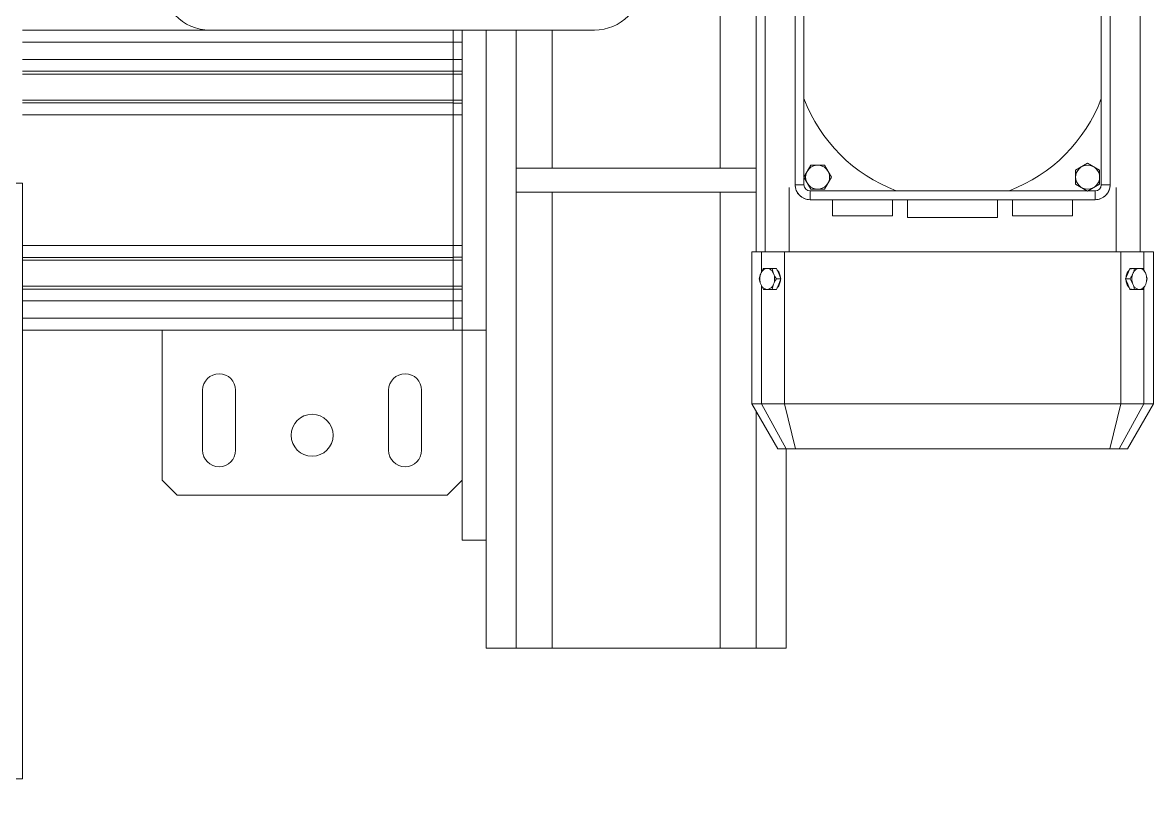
# Model space of a CAD drawing. Header units: millimetres. Extents: x 2179 to 48742, y 3478 to 161002.
# Drawn here: x 23944.9 to 24321.8, y 129810.8 to 130071.3 of the extents above; entities that cross this region are included whole.
import ezdxf

# ---------------------------------------------------------------- set-up
doc = ezdxf.new("R2010")
doc.units = ezdxf.units.MM
doc.layers.add('0-1', color=7, linetype='Continuous', lineweight=9)
doc.layers.add('2966-1_navrh dispozice stroju-HK_02_dwg-1', color=7, linetype='Continuous', lineweight=9, true_color=0x919191)

# ---------------------------------------------------------------- blocks, each defined once
blk = doc.blocks.new('2966-1_navrh dispozice stroju-HK_02_dwg_SE2996-903395-1NP _ stroje')
at = {"layer": '0-1', "flags": 128}
blk.add_lwpolyline([(8021.5, 40.25), (8029.5, 40.25), (8029.5, 120.25), (8021.5, 120.25)], close=True, dxfattribs=at)
blk = doc.blocks.new('2966-1_navrh dispozice stroju-HK_02_dwg_SE2986-903400-1NP _ stroje')
at = {"layer": '0-1'}
for p, q in [((8049.4, 120.25), (7843.5, 120.25)), ((8181.5, 120.25), (8102.44, 120.25))]:
    blk.add_line(p, q, dxfattribs=at)
blk = doc.blocks.new('2966-1_navrh dispozice stroju-HK_02_dwg_SE2987-903401-1NP _ stroje')
at = {"layer": '0-1'}
for p, q in [((8021.5, 108.25), (7815.55, 108.25)), ((8181.5, 108.25), (8029.5, 108.25))]:
    blk.add_line(p, q, dxfattribs=at)
blk = doc.blocks.new('2966-1_navrh dispozice stroju-HK_02_dwg_SE2988-903402-1NP _ stroje')
at = {"layer": '0-1'}
for p, q in [((8021.5, 52.25), (7975.5, 52.25)), ((8181.5, 52.25), (8029.5, 52.25))]:
    blk.add_line(p, q, dxfattribs=at)
blk = doc.blocks.new('2966-1_navrh dispozice stroju-HK_02_dwg_SE2989-903403-1NP _ stroje')
at = {"layer": '0-1'}
blk.add_line((8181.5, 40.25), (7975.5, 40.25), dxfattribs=at)
blk = doc.blocks.new('2966-1_navrh dispozice stroju-HK_02_dwg_SE2990-903404-1NP _ stroje')
at = {"layer": '0-1'}
blk.add_line((8181.5, 30.25), (8145.5, 30.25), dxfattribs=at)
blk = doc.blocks.new('2966-1_navrh dispozice stroju-HK_02_dwg_SE2991-903405-1NP _ stroje')
at = {"layer": '0-1'}
blk.add_line((8181.5, 130.25), (8115, 130.25), dxfattribs=at)
blk = doc.blocks.new('2966-1_navrh dispozice stroju-HK_02_dwg_SE2985-903406-1NP _ stroje')
at = {"layer": '0-1', "flags": 128}
blk.add_lwpolyline([(8181.5, 30.25), (8181.5, 40.25), (8181.5, 52.25), (8181.5, 108.25), (8181.5, 120.25), (8181.5, 130.25)], dxfattribs=at)
for name in ['2966-1_navrh dispozice stroju-HK_02_dwg_SE2991-903405-1NP _ stroje', '2966-1_navrh dispozice stroju-HK_02_dwg_SE2986-903400-1NP _ stroje', '2966-1_navrh dispozice stroju-HK_02_dwg_SE2987-903401-1NP _ stroje', '2966-1_navrh dispozice stroju-HK_02_dwg_SE2988-903402-1NP _ stroje', '2966-1_navrh dispozice stroju-HK_02_dwg_SE2989-903403-1NP _ stroje', '2966-1_navrh dispozice stroju-HK_02_dwg_SE2990-903404-1NP _ stroje']:
    blk.add_blockref(name, (0, 0))
blk = doc.blocks.new('2966-1_navrh dispozice stroju-HK_02_dwg_SE2953-903432-1NP _ stroje')
at = {"layer": '0-1', "flags": 128}
blk.add_lwpolyline([(8075.5, 30.25), (8075.5, 22.25), (8145.5, 22.25), (8145.5, 30.25), (8075.5, 30.25), (7975.5, 30.25)], dxfattribs=at)
blk = doc.blocks.new('2966-1_navrh dispozice stroju-HK_02_dwg_SE2742-903522-1NP _ stroje')
at = {"layer": '0-1'}
for p, q in [((7531.42, 74.25), (7533.5, 74.25)), ((7957.5, 74.25), (7959.58, 74.25)), ((7515.5, -61.83), (7515.5, 66.33)), ((7523.5, 64.25), (7523.5, 66.33)), ((7967.5, 66.33), (7967.5, 64.25)), ((7975.5, 66.33), (7975.5, 22.25))]:
    blk.add_line(p, q, dxfattribs=at)
at = {"layer": '0-1', "flags": 128}
for points in [[(7531.42, 82.25), (7555.5, 82.25), (7555.5, 74.25)], [(7959.58, 82.25), (7935.5, 82.25), (7935.5, 74.25)]]:
    blk.add_lwpolyline(points, dxfattribs=at)
at = {"layer": '0-1'}
for centre, radius, start, end in [((7531.42, 66.33), 15.92, 90, 180), ((7959.58, 66.33), 15.92, 0, 90), ((7531.42, 66.33), 7.92, 90, 180), ((7959.58, 66.33), 7.92, 0, 90), ((7531.42, -61.83), 15.92, 180, 226.6912), ((7959.58, -61.83), 15.92, 313.3088, 360)]:
    blk.add_arc(centre, radius, start, end, dxfattribs=at)
blk = doc.blocks.new('2966-1_navrh dispozice stroju-HK_02_dwg_SE2714-903548-1NP _ stroje')
at = {"layer": '0-1'}
for p, q in [((7926.5, 131.25), (7931.11, 131.25)), ((8027.89, 131.25), (8049.4, 131.25))]:
    blk.add_line(p, q, dxfattribs=at)
blk = doc.blocks.new('2966-1_navrh dispozice stroju-HK_02_dwg_SE2715-903549-1NP _ stroje')
at = {"layer": '0-1'}
for p, q in [((7926.5, 240.25), (7931.11, 240.25)), ((8027.89, 240.25), (8049.4, 240.25))]:
    blk.add_line(p, q, dxfattribs=at)
blk = doc.blocks.new('2966-1_navrh dispozice stroju-HK_02_dwg_SE2716-903550-1NP _ stroje')
at = {"layer": '0-1'}
for p, q in [((7926.5, 235.39), (7926.5, 240.25)), ((7926.5, 131.25), (7926.5, 136.12))]:
    blk.add_line(p, q, dxfattribs=at)
blk = doc.blocks.new('2966-1_navrh dispozice stroju-HK_02_dwg_SE2713-903551-1NP _ stroje')
at = {"layer": '0-1', "flags": 128}
for points in [[(7926.5, 240.25), (7926.5, 248.25), (8049.4, 248.25)], [(7926.5, 131.25), (7926.5, 123.25), (8049.4, 123.25)]]:
    blk.add_lwpolyline(points, dxfattribs=at)
for name in ['2966-1_navrh dispozice stroju-HK_02_dwg_SE2715-903549-1NP _ stroje', '2966-1_navrh dispozice stroju-HK_02_dwg_SE2716-903550-1NP _ stroje', '2966-1_navrh dispozice stroju-HK_02_dwg_SE2714-903548-1NP _ stroje']:
    blk.add_blockref(name, (0, 0))
blk = doc.blocks.new('2966-1_navrh dispozice stroju-HK_02_dwg_SE2712-903552-1NP _ stroje')
at = {"layer": '0-1'}
for p, q in [((7932, 238.25), (8027, 238.25)), ((7927, 138.25), (7927, 233.25)), ((8032, 233.25), (8032, 138.25)), ((8027, 133.25), (7932, 133.25))]:
    blk.add_line(p, q, dxfattribs=at)
at = {"layer": '0-1', "flags": 128}
for points in [[(8032, 225.75), (8037.4, 225.75), (8037.4, 205.75), (8032, 205.75)], [(8032, 200.75), (8037.9, 200.75), (8037.9, 170.75), (8032, 170.75)], [(8032, 165.75), (8037.4, 165.75), (8037.4, 145.75), (8032, 145.75)]]:
    blk.add_lwpolyline(points, dxfattribs=at)
at = {"layer": '0-1'}
for centre, start, end in [((7932, 233.25), 89.9984, 180.0016), ((8027, 233.25), 359.9984, 90.0016), ((7932, 138.25), 179.9984, 270.0016), ((8027, 138.25), 269.9984, 0.0016)]:
    blk.add_arc(centre, 5, start, end, dxfattribs=at)
blk = doc.blocks.new('2966-1_navrh dispozice stroju-HK_02_dwg_SE2708-903553-1NP _ stroje')
at = {"layer": '0-1'}
for p, q in [((7929.95, 140.88), (7929.95, 166.94)), ((7929.95, 138.25), (7929.95, 140.63))]:
    blk.add_line(p, q, dxfattribs=at)
blk = doc.blocks.new('2966-1_navrh dispozice stroju-HK_02_dwg_SE2709-903554-1NP _ stroje')
at = {"layer": '0-1'}
for p, q in [((7932, 235.3), (7934.38, 235.3)), ((7934.62, 235.3), (7960.69, 235.3))]:
    blk.add_line(p, q, dxfattribs=at)
blk = doc.blocks.new('2966-1_navrh dispozice stroju-HK_02_dwg_SE2710-903555-1NP _ stroje')
at = {"layer": '0-1'}
for p, q in [((8029.05, 233.25), (8029.05, 230.88)), ((8029.05, 230.63), (8029.05, 204.56))]:
    blk.add_line(p, q, dxfattribs=at)
blk = doc.blocks.new('2966-1_navrh dispozice stroju-HK_02_dwg_SE2711-903556-1NP _ stroje')
at = {"layer": '0-1'}
for p, q in [((8024.38, 136.2), (7998.31, 136.2)), ((8027, 136.2), (8024.62, 136.2))]:
    blk.add_line(p, q, dxfattribs=at)
blk = doc.blocks.new('2966-1_navrh dispozice stroju-HK_02_dwg_SE2707-903557-1NP _ stroje')
at = {"layer": '0-1', "flags": 128}
for points in [[(7960.69, 235.3), (7998.31, 235.3), (8027, 235.3), (8027, 238.25), (7932, 238.25), (7932, 235.3)], [(7929.95, 166.94), (7929.95, 204.56), (7929.95, 233.25), (7927, 233.25), (7927, 138.25), (7929.95, 138.25)], [(8029.05, 204.56), (8029.05, 166.94), (8029.05, 138.25), (8032, 138.25), (8032, 233.25), (8029.05, 233.25)], [(7998.31, 136.2), (7960.69, 136.2), (7932, 136.2), (7932, 133.25), (8027, 133.25), (8027, 136.2)]]:
    blk.add_lwpolyline(points, dxfattribs=at)
for points in [[(7934.5, 235.37), (7938.5, 233.07), (7938.5, 230.75), (7938.5, 228.44), (7934.5, 226.13), (7930.5, 228.44), (7930.5, 230.75), (7930.5, 233.07)], [(8029.12, 230.75), (8026.81, 226.75), (8024.5, 226.75), (8022.19, 226.75), (8019.88, 230.75), (8022.19, 234.75), (8024.5, 234.75), (8026.81, 234.75)], [(7929.88, 140.75), (7932.19, 144.75), (7934.5, 144.75), (7936.81, 144.75), (7939.12, 140.75), (7936.81, 136.75), (7934.5, 136.75), (7932.19, 136.75)], [(8024.5, 136.13), (8020.5, 138.44), (8020.5, 140.75), (8020.5, 143.07), (8024.5, 145.37), (8028.5, 143.07), (8028.5, 140.75), (8028.5, 138.44)]]:
    blk.add_lwpolyline(points, close=True, dxfattribs=at)
at = {"layer": '0-1'}
for centre, radius, start, end in [((7932, 233.25), 5, 90, 180), ((8027, 233.25), 5, 0, 90), ((7979.5, 185.75), 53, 110.7871, 159.2129), ((7932, 233.25), 2.05, 90, 180), ((7934.5, 230.75), 4, 0, 180), ((7979.5, 185.75), 53, 20.7871, 69.2129), ((8024.5, 230.75), 4, 90, 270), ((8024.5, 230.75), 4, 270, 90), ((8027, 233.25), 2.05, 0, 90), ((7934.5, 230.75), 4, 180, 0), ((7979.5, 185.75), 53, 200.7871, 249.2129), ((7979.5, 185.75), 53, 290.7871, 339.2129), ((7934.5, 140.75), 4, 90, 270), ((7934.5, 140.75), 4, 270, 90), ((8024.5, 140.75), 4, 0, 180), ((8024.5, 140.75), 4, 180, 360), ((7932, 138.25), 5, 180, 270), ((7932, 138.25), 2.05, 180, 270), ((8027, 138.25), 2.05, 270, 360), ((8027, 138.25), 5, 270, 360)]:
    blk.add_arc(centre, radius, start, end, dxfattribs=at)
for name in ['2966-1_navrh dispozice stroju-HK_02_dwg_SE2709-903554-1NP _ stroje', '2966-1_navrh dispozice stroju-HK_02_dwg_SE2710-903555-1NP _ stroje', '2966-1_navrh dispozice stroju-HK_02_dwg_SE2708-903553-1NP _ stroje', '2966-1_navrh dispozice stroju-HK_02_dwg_SE2711-903556-1NP _ stroje']:
    blk.add_blockref(name, (0, 0))
blk = doc.blocks.new('2966-1_navrh dispozice stroju-HK_02_dwg_SE2703-903558-1NP _ stroje')
at = {"layer": '0-1'}
for points, knots in [([(8055.51, 244.58), (8055.85, 244.23), (8056.7, 243.73), (8057.66, 243.54), (8058.14, 243.51)], [0, 0, 0, 0, 0.499817, 1, 1, 1, 1]), ([(8058.66, 243.51), (8059.15, 243.54), (8060.11, 243.73), (8060.95, 244.23), (8061.29, 244.58)], [0, 0, 0, 0, 0.500183, 1, 1, 1, 1])]:
    blk.add_open_spline(points, degree=3, knots=knots, dxfattribs=at)
blk = doc.blocks.new('2966-1_navrh dispozice stroju-HK_02_dwg_SE2704-903559-1NP _ stroje')
at = {"layer": '0-1'}
for points, knots in [([(8058.14, 128.38), (8057.66, 128.35), (8056.7, 128.16), (8055.85, 127.66), (8055.51, 127.31)], [0, 0, 0, 0, 0.500183, 1, 1, 1, 1]), ([(8061.29, 127.31), (8060.95, 127.66), (8060.11, 128.16), (8059.15, 128.35), (8058.66, 128.38)], [0, 0, 0, 0, 0.499817, 1, 1, 1, 1])]:
    blk.add_open_spline(points, degree=3, knots=knots, dxfattribs=at)
blk = doc.blocks.new('2966-1_navrh dispozice stroju-HK_02_dwg_SE2705-903560-1NP _ stroje')
at = {"layer": '0-1'}
for p, q in [((8049.4, 122), (8056.2, 122)), ((8060.62, 122), (8100, 122))]:
    blk.add_line(p, q, dxfattribs=at)
blk = doc.blocks.new('2966-1_navrh dispozice stroju-HK_02_dwg_SE2706-903561-1NP _ stroje')
at = {"layer": '0-1'}
for p, q in [((8049.4, 249.5), (8055.48, 249.5)), ((8061.34, 249.5), (8100, 249.5))]:
    blk.add_line(p, q, dxfattribs=at)
blk = doc.blocks.new('2966-1_navrh dispozice stroju-HK_02_dwg_SE2702-903562-1NP _ stroje')
at = {"layer": '0-1'}
for p, q in [((8100, 249.5), (8100, 252.66)), ((8058.4, 243.4), (8058.4, 244.88))]:
    blk.add_line(p, q, dxfattribs=at)
at = {"layer": '0-1', "flags": 128}
for points in [[(8115, 241.2), (8115, 244), (8100, 252.66), (8049.4, 252.66), (8049.4, 249.5), (8049.4, 241.83)], [(8115, 238.09), (8115, 241.2), (8100, 249.5), (8100, 241.83), (8049.4, 241.83), (8049.4, 129.67)], [(8061.9, 249.17), (8061.9, 247.96), (8061.9, 246.31), (8061.9, 244.83), (8060.15, 244.12), (8058.4, 243.4), (8056.65, 244.12), (8054.9, 244.83), (8054.9, 246.31), (8054.9, 247.96), (8054.9, 249.17)], [(8100, 118.85), (8049.4, 118.85), (8049.4, 122), (8049.4, 129.67), (8100, 129.67), (8100, 241.83), (8115, 238.09), (8115, 133.42)], [(8115, 130.3), (8115, 133.42), (8100, 129.67), (8100, 122)], [(8054.9, 122.72), (8054.9, 123.93), (8054.9, 125.58), (8054.9, 127.06), (8056.65, 127.77), (8058.4, 128.49), (8058.4, 127.01)], [(8058.4, 128.49), (8060.15, 127.77), (8061.9, 127.06), (8061.9, 125.58), (8061.9, 123.93), (8061.9, 122.72)]]:
    blk.add_lwpolyline(points, dxfattribs=at)
blk.add_lwpolyline([(8115, 127.51), (8115, 130.3), (8100, 122), (8100, 118.85)], close=True, dxfattribs=at)
at = {"layer": '0-1'}
for centre, radius, start, end in [((8060.8, 240.23), 10.71, 112.8096, 123.4448), ((8059.76, 242.44), 8.27, 99.4318, 112.0583), ((8057.05, 242.44), 8.27, 67.9417, 80.5682), ((8056, 240.23), 10.71, 56.5552, 67.1904), ((8056.71, 245.98), 1.81, 163.1136, 209.9078), ((8053.55, 238.15), 8.27, 67.9417, 80.5682), ((8052.5, 235.95), 10.71, 56.5552, 67.1904), ((8064.3, 235.95), 10.71, 112.8096, 123.4448), ((8063.26, 238.15), 8.27, 99.4318, 112.0583), ((8060.09, 245.98), 1.81, 330.0328, 16.9458), ((8053.55, 133.74), 8.27, 279.4318, 292.0583), ((8052.5, 135.94), 10.71, 292.8096, 303.4448), ((8064.3, 135.94), 10.71, 236.5552, 247.1904), ((8063.26, 133.74), 8.27, 247.9417, 260.5682), ((8060.8, 131.66), 10.71, 236.5552, 247.1904), ((8059.76, 129.45), 8.27, 247.9417, 260.5682), ((8057.05, 129.45), 8.27, 279.4318, 292.0583), ((8056, 131.66), 10.71, 292.8096, 303.4448)]:
    blk.add_arc(centre, radius, start, end, dxfattribs=at)
for points, knots in [([(8056.65, 250.1), (8056.35, 249.98), (8055.92, 249.74), (8055.44, 249.3), (8055.05, 248.77), (8054.9, 248.29), (8054.9, 247.96)], [0, 0, 0, 0, 0.333545, 0.500261, 0.66691, 1, 1, 1, 1]), ([(8061.9, 247.96), (8061.9, 248.29), (8061.76, 248.77), (8061.37, 249.3), (8060.89, 249.74), (8060.45, 249.98), (8060.15, 250.1)], [0, 0, 0, 0, 0.33309, 0.499739, 0.666455, 1, 1, 1, 1]), ([(8054.9, 247.96), (8054.9, 247.63), (8055.05, 247.15), (8055.44, 246.62), (8055.92, 246.18), (8056.35, 245.94), (8056.65, 245.81)], [0, 0, 0, 0, 0.33309, 0.499739, 0.666455, 1, 1, 1, 1]), ([(8060.15, 245.81), (8060.45, 245.94), (8060.89, 246.18), (8061.37, 246.62), (8061.76, 247.15), (8061.9, 247.63), (8061.9, 247.96)], [0, 0, 0, 0, 0.333545, 0.500261, 0.66691, 1, 1, 1, 1]), ([(8056.65, 126.07), (8056.35, 125.95), (8055.92, 125.71), (8055.44, 125.27), (8055.05, 124.74), (8054.9, 124.26), (8054.9, 123.93)], [0, 0, 0, 0, 0.333545, 0.500261, 0.66691, 1, 1, 1, 1]), ([(8061.9, 123.93), (8061.9, 124.26), (8061.76, 124.74), (8061.37, 125.27), (8060.89, 125.71), (8060.45, 125.95), (8060.15, 126.07)], [0, 0, 0, 0, 0.33309, 0.499739, 0.666455, 1, 1, 1, 1]), ([(8054.9, 123.93), (8054.9, 123.6), (8055.05, 123.12), (8055.44, 122.59), (8055.92, 122.15), (8056.35, 121.91), (8056.65, 121.79)], [0, 0, 0, 0, 0.33309, 0.499739, 0.666455, 1, 1, 1, 1]), ([(8060.15, 121.79), (8060.45, 121.91), (8060.89, 122.15), (8061.37, 122.59), (8061.76, 123.12), (8061.9, 123.6), (8061.9, 123.93)], [0, 0, 0, 0, 0.333545, 0.500261, 0.66691, 1, 1, 1, 1])]:
    blk.add_open_spline(points, degree=3, knots=knots, dxfattribs=at)
for points in [[(8060.15, 250.1), (8059.6, 250.33), (8058.4, 250.54), (8057.21, 250.33), (8056.65, 250.1)], [(8056.65, 245.81), (8057.21, 245.59), (8058.4, 245.38), (8059.6, 245.59), (8060.15, 245.81)], [(8060.15, 126.07), (8059.6, 126.3), (8058.4, 126.51), (8057.21, 126.3), (8056.65, 126.07)], [(8056.65, 121.79), (8057.21, 121.56), (8058.4, 121.35), (8059.6, 121.56), (8060.15, 121.79)]]:
    blk.add_open_spline(points, degree=3, dxfattribs=at)
for name in ['2966-1_navrh dispozice stroju-HK_02_dwg_SE2706-903561-1NP _ stroje', '2966-1_navrh dispozice stroju-HK_02_dwg_SE2703-903558-1NP _ stroje', '2966-1_navrh dispozice stroju-HK_02_dwg_SE2704-903559-1NP _ stroje', '2966-1_navrh dispozice stroju-HK_02_dwg_SE2705-903560-1NP _ stroje']:
    blk.add_blockref(name, (0, 0))
blk = doc.blocks.new('2966-1_navrh dispozice stroju-HK_02_dwg_SE1119-904159-1NP _ stroje')
at = {"layer": '0-1'}
for p, q in [((8095.5, 8.75), (8115.5, 8.75)), ((8115.5, -2.25), (8095.5, -2.25)), ((8095.5, -53.25), (8115.5, -53.25)), ((8115.5, -64.25), (8095.5, -64.25))]:
    blk.add_line(p, q, dxfattribs=at)
at = {"layer": '0-1', "flags": 128}
blk.add_lwpolyline([(8075.5, -77.75), (8125.5, -77.75), (8130.5, -72.75), (8130.5, 17.25), (8125.5, 22.25)], dxfattribs=at)
at = {"layer": '0-1'}
blk.add_circle((8110.5, -27.75), 7, dxfattribs=at)
for centre, start, end in [((8095.5, 3.25), 90, 270), ((8115.5, 3.25), 270, 90), ((8095.5, -58.75), 90, 270), ((8115.5, -58.75), 270, 90)]:
    blk.add_arc(centre, 5.5, start, end, dxfattribs=at)
blk = doc.blocks.new('2966-1_navrh dispozice stroju-HK_02_dwg_SE1001-904170-1NP _ stroje')
at = {"layer": '0-1', "flags": 128}
for points in [[(7979.5, 19.25), (7979.5, 22.25), (7975.5, 22.25), (7975.5, 19.25), (7979.5, 19.25), (7985.29, 19.25), (7989.22, 19.25), (7990.19, 19.25), (7998.81, 19.25), (7999.79, 19.25), (8003.71, 19.25), (8047.29, 19.25), (8051.22, 19.25), (8052.19, 19.25), (8060.81, 19.25), (8061.79, 19.25), (8065.71, 19.25), (8071.5, 19.25), (8075.5, 19.25), (8075.5, 22.25), (8071.5, 22.25)], [(7985.29, 19.25), (7985.29, 22.25), (7979.5, 22.25)], [(7989.21, 19.25), (7989.21, 22.25), (7985.29, 22.25)], [(7990.19, 19.25), (7990.19, 22.25), (7989.21, 22.25)], [(7998.81, 19.25), (7998.81, 22.25), (7990.19, 22.25)], [(7999.79, 19.25), (7999.79, 22.25), (7998.81, 22.25)], [(8003.71, 19.25), (8003.71, 22.25), (7999.79, 22.25)], [(8047.29, 19.25), (8047.29, 22.25), (8003.71, 22.25)], [(8051.21, 19.25), (8051.21, 22.25), (8047.29, 22.25)], [(8052.19, 19.25), (8052.19, 22.25), (8051.21, 22.25)], [(8060.81, 19.25), (8060.81, 22.25), (8052.19, 22.25)], [(8061.79, 19.25), (8061.79, 22.25), (8060.81, 22.25)], [(8065.71, 19.25), (8065.71, 22.25), (8061.79, 22.25)], [(8071.5, 19.25), (8071.5, 22.25), (8065.71, 22.25)]]:
    blk.add_lwpolyline(points, dxfattribs=at)
blk = doc.blocks.new('2966-1_navrh dispozice stroju-HK_02_dwg_SE984-904172-1NP _ stroje')
at = {"layer": '0-1'}
blk.add_line((7985.3, -124.25), (7985.3, 19.25), dxfattribs=at)
blk = doc.blocks.new('2966-1_navrh dispozice stroju-HK_02_dwg_SE985-904173-1NP _ stroje')
at = {"layer": '0-1'}
blk.add_line((7979.5, -124.25), (7979.5, 19.25), dxfattribs=at)
blk = doc.blocks.new('2966-1_navrh dispozice stroju-HK_02_dwg_SE986-904174-1NP _ stroje')
at = {"layer": '0-1'}
blk.add_line((7975.5, -124.25), (7975.5, 19.25), dxfattribs=at)
blk = doc.blocks.new('2966-1_navrh dispozice stroju-HK_02_dwg_SE987-904175-1NP _ stroje')
at = {"layer": '0-1'}
blk.add_line((8075.5, -124.25), (8075.5, 19.25), dxfattribs=at)
blk = doc.blocks.new('2966-1_navrh dispozice stroju-HK_02_dwg_SE988-904176-1NP _ stroje')
at = {"layer": '0-1'}
blk.add_line((8071.5, -124.25), (8071.5, 19.25), dxfattribs=at)
blk = doc.blocks.new('2966-1_navrh dispozice stroju-HK_02_dwg_SE989-904177-1NP _ stroje')
at = {"layer": '0-1'}
blk.add_line((8065.7, -124.25), (8065.7, 19.25), dxfattribs=at)
blk = doc.blocks.new('2966-1_navrh dispozice stroju-HK_02_dwg_SE990-904178-1NP _ stroje')
at = {"layer": '0-1'}
blk.add_line((8061.78, -124.25), (8061.78, 19.25), dxfattribs=at)
blk = doc.blocks.new('2966-1_navrh dispozice stroju-HK_02_dwg_SE991-904179-1NP _ stroje')
at = {"layer": '0-1'}
blk.add_line((8060.8, -124.25), (8060.8, 19.25), dxfattribs=at)
blk = doc.blocks.new('2966-1_navrh dispozice stroju-HK_02_dwg_SE992-904180-1NP _ stroje')
at = {"layer": '0-1'}
blk.add_line((8052.2, -124.25), (8052.2, 19.25), dxfattribs=at)
blk = doc.blocks.new('2966-1_navrh dispozice stroju-HK_02_dwg_SE993-904181-1NP _ stroje')
at = {"layer": '0-1'}
blk.add_line((8051.22, -124.25), (8051.22, 19.25), dxfattribs=at)
blk = doc.blocks.new('2966-1_navrh dispozice stroju-HK_02_dwg_SE994-904182-1NP _ stroje')
at = {"layer": '0-1'}
blk.add_line((8047.3, -124.25), (8047.3, 19.25), dxfattribs=at)
blk = doc.blocks.new('2966-1_navrh dispozice stroju-HK_02_dwg_SE995-904183-1NP _ stroje')
at = {"layer": '0-1'}
blk.add_line((8003.7, -124.25), (8003.7, 19.25), dxfattribs=at)
blk = doc.blocks.new('2966-1_navrh dispozice stroju-HK_02_dwg_SE996-904184-1NP _ stroje')
at = {"layer": '0-1'}
blk.add_line((7999.78, -124.25), (7999.78, 19.25), dxfattribs=at)
blk = doc.blocks.new('2966-1_navrh dispozice stroju-HK_02_dwg_SE997-904185-1NP _ stroje')
at = {"layer": '0-1'}
blk.add_line((7998.8, -124.25), (7998.8, 19.25), dxfattribs=at)
blk = doc.blocks.new('2966-1_navrh dispozice stroju-HK_02_dwg_SE998-904186-1NP _ stroje')
at = {"layer": '0-1'}
blk.add_line((7990.2, -124.25), (7990.2, 19.25), dxfattribs=at)
blk = doc.blocks.new('2966-1_navrh dispozice stroju-HK_02_dwg_SE999-904187-1NP _ stroje')
at = {"layer": '0-1'}
blk.add_line((7989.22, -124.25), (7989.22, 19.25), dxfattribs=at)
blk = doc.blocks.new('2966-1_navrh dispozice stroju-HK_02_dwg_SE983-904188-1NP _ stroje')
at = {"layer": '0-1', "flags": 128}
blk.add_lwpolyline([(7975.5, 19.25), (7979.5, 19.25), (7985.3, 19.25), (7989.22, 19.25), (7990.2, 19.25), (7998.8, 19.25), (7999.78, 19.25), (8003.7, 19.25), (8047.3, 19.25), (8051.22, 19.25), (8052.2, 19.25), (8060.8, 19.25), (8061.78, 19.25), (8065.7, 19.25), (8071.5, 19.25), (8075.5, 19.25)], dxfattribs=at)
for name in ['2966-1_navrh dispozice stroju-HK_02_dwg_SE986-904174-1NP _ stroje', '2966-1_navrh dispozice stroju-HK_02_dwg_SE985-904173-1NP _ stroje', '2966-1_navrh dispozice stroju-HK_02_dwg_SE984-904172-1NP _ stroje', '2966-1_navrh dispozice stroju-HK_02_dwg_SE999-904187-1NP _ stroje', '2966-1_navrh dispozice stroju-HK_02_dwg_SE998-904186-1NP _ stroje', '2966-1_navrh dispozice stroju-HK_02_dwg_SE997-904185-1NP _ stroje', '2966-1_navrh dispozice stroju-HK_02_dwg_SE996-904184-1NP _ stroje', '2966-1_navrh dispozice stroju-HK_02_dwg_SE995-904183-1NP _ stroje', '2966-1_navrh dispozice stroju-HK_02_dwg_SE994-904182-1NP _ stroje', '2966-1_navrh dispozice stroju-HK_02_dwg_SE993-904181-1NP _ stroje', '2966-1_navrh dispozice stroju-HK_02_dwg_SE992-904180-1NP _ stroje', '2966-1_navrh dispozice stroju-HK_02_dwg_SE991-904179-1NP _ stroje', '2966-1_navrh dispozice stroju-HK_02_dwg_SE990-904178-1NP _ stroje', '2966-1_navrh dispozice stroju-HK_02_dwg_SE989-904177-1NP _ stroje', '2966-1_navrh dispozice stroju-HK_02_dwg_SE988-904176-1NP _ stroje', '2966-1_navrh dispozice stroju-HK_02_dwg_SE987-904175-1NP _ stroje']:
    blk.add_blockref(name, (0, 0))
blk = doc.blocks.new('2966-1_navrh dispozice stroju-HK_02_dwg-876232-1NP _ stroje')
at = {"layer": '0-1', "flags": 128}
blk.add_lwpolyline([(-55487.82, 42185.83), (-55485.25, 42190.12), (-55315.12, 42087.85), (-56590.22, 39966.59), (-55406.17, 39254.85)], dxfattribs=at)
at = {"rotation": 328.989640494807}
for name in ['2966-1_navrh dispozice stroju-HK_02_dwg_SE2985-903406-1NP _ stroje', '2966-1_navrh dispozice stroju-HK_02_dwg_SE2742-903522-1NP _ stroje', '2966-1_navrh dispozice stroju-HK_02_dwg_SE2713-903551-1NP _ stroje', '2966-1_navrh dispozice stroju-HK_02_dwg_SE2712-903552-1NP _ stroje', '2966-1_navrh dispozice stroju-HK_02_dwg_SE2707-903557-1NP _ stroje', '2966-1_navrh dispozice stroju-HK_02_dwg_SE2702-903562-1NP _ stroje', '2966-1_navrh dispozice stroju-HK_02_dwg_SE2996-903395-1NP _ stroje', '2966-1_navrh dispozice stroju-HK_02_dwg_SE2953-903432-1NP _ stroje', '2966-1_navrh dispozice stroju-HK_02_dwg_SE1001-904170-1NP _ stroje', '2966-1_navrh dispozice stroju-HK_02_dwg_SE983-904188-1NP _ stroje', '2966-1_navrh dispozice stroju-HK_02_dwg_SE1119-904159-1NP _ stroje']:
    blk.add_blockref(name, (-62300.54, 46431.8), dxfattribs=at)

msp = doc.modelspace()

# ---------------------------------------------------------------- block references
at = {"layer": '2966-1_navrh dispozice stroju-HK_02_dwg-1', "rotation": 301.0103595051887}
msp.add_blockref('2966-1_navrh dispozice stroju-HK_02_dwg-876232-1NP _ stroje', (16370.46, 60726.75), dxfattribs=at)

doc.saveas('drawing.dxf')
